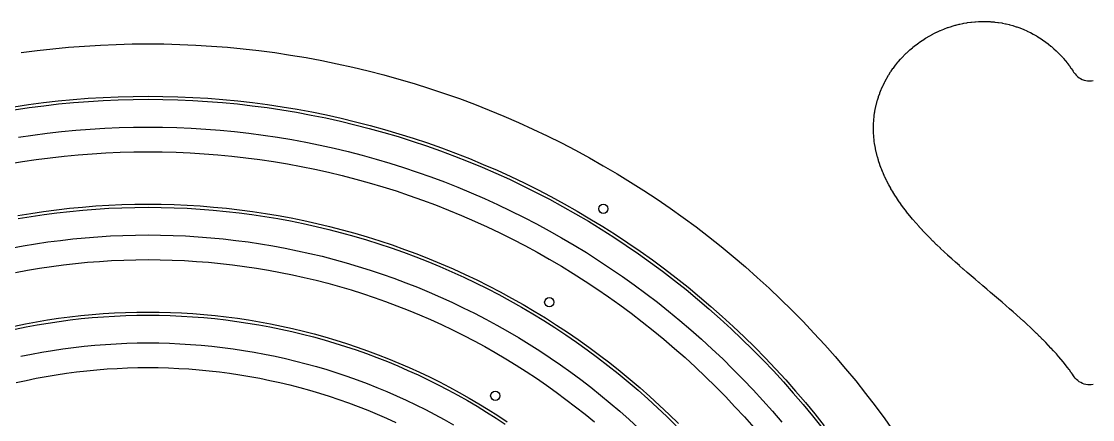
# Model space of a CAD drawing. Header units: metres. Extents: x 9 to 1211, y 9 to 2781.
# Drawn here: x 263 to 610, y 1267.1 to 1396.3 of the extents above; entities that cross this region are included whole.
import ezdxf

# ---------------------------------------------------------------- set-up
doc = ezdxf.new("R2010")
doc.units = ezdxf.units.M
for name, color, linetype in [('ACIKLIK', 5, 'Continuous'), ('ASKI_DELIK', 6, 'Continuous'), ('CAM_SABLON', 4, 'Continuous'), ('DIS_KENAR_V91_Z3', 1, 'Continuous'), ('LAMBA_T4_Z4', 3, 'Continuous')]:
    doc.layers.add(name, color=color, linetype=linetype)

msp = doc.modelspace()

# ---------------------------------------------------------------- linework, layer by layer
at = {"layer": 'ACIKLIK'}
for points in [[(262.08, 1358.7), (266.7, 1359.39), (271.34, 1360), (275.99, 1360.53), (280.64, 1360.98), (285.31, 1361.35), (289.97, 1361.63), (294.65, 1361.84), (299.32, 1361.96), (304, 1362), (308.68, 1361.96), (313.35, 1361.84), (318.03, 1361.63), (322.69, 1361.35), (327.36, 1360.98), (332.01, 1360.53), (336.66, 1360), (341.3, 1359.39), (345.92, 1358.7), (350.54, 1357.93), (355.14, 1357.08), (359.72, 1356.14), (364.29, 1355.13), (368.83, 1354.04), (373.36, 1352.87), (377.87, 1351.62), (382.36, 1350.29), (386.82, 1348.88), (391.25, 1347.4), (395.66, 1345.84), (400.04, 1344.2), (404.39, 1342.48), (408.72, 1340.69), (413.01, 1338.83), (417.26, 1336.89), (421.48, 1334.88), (425.67, 1332.79), (429.82, 1330.63), (433.93, 1328.4), (438, 1326.09), (442.03, 1323.72), (446.02, 1321.28), (449.96, 1318.76), (453.86, 1316.18), (457.72, 1313.53), (461.53, 1310.82), (465.29, 1308.03), (469, 1305.19), (472.66, 1302.27), (476.27, 1299.3), (479.82, 1296.26), (483.33, 1293.16), (486.77, 1290), (490.17, 1286.78), (493.5, 1283.5), (496.78, 1280.17), (500, 1276.77), (503.16, 1273.33), (506.26, 1269.82), (509.3, 1266.27)], [(259.54, 1322.72), (263.54, 1323.46), (267.55, 1324.13), (271.57, 1324.73), (275.6, 1325.26), (279.64, 1325.72), (283.69, 1326.11), (287.75, 1326.43), (291.81, 1326.68), (295.87, 1326.86), (299.93, 1326.96), (304, 1327), (308.07, 1326.96), (312.13, 1326.86), (316.19, 1326.68), (320.25, 1326.43), (324.31, 1326.11), (328.36, 1325.72), (332.4, 1325.26), (336.43, 1324.73), (340.45, 1324.13), (344.46, 1323.46), (348.46, 1322.72), (352.44, 1321.91), (356.41, 1321.03), (360.37, 1320.08), (364.3, 1319.06), (368.22, 1317.97), (372.12, 1316.82), (376, 1315.6), (379.86, 1314.3), (383.69, 1312.95), (387.5, 1311.52), (391.28, 1310.03), (395.04, 1308.48), (398.77, 1306.86), (402.47, 1305.17), (406.14, 1303.42), (409.78, 1301.6), (413.39, 1299.73), (416.96, 1297.79), (420.5, 1295.78), (424, 1293.72), (427.47, 1291.59), (430.9, 1289.41), (434.29, 1287.16), (437.64, 1284.86), (440.95, 1282.5), (444.22, 1280.08), (447.45, 1277.61), (450.63, 1275.07), (453.77, 1272.49), (456.86, 1269.85), (459.91, 1267.15), (462.9, 1264.4)], [(262.83, 1287.67), (266.22, 1288.36), (269.62, 1288.99), (273.03, 1289.56), (276.44, 1290.07), (279.87, 1290.52), (283.3, 1290.91), (286.74, 1291.25), (290.19, 1291.52), (293.64, 1291.73), (297.09, 1291.88), (300.54, 1291.97), (304, 1292), (307.46, 1291.97), (310.91, 1291.88), (314.36, 1291.73), (317.81, 1291.52), (321.26, 1291.25), (324.7, 1290.91), (328.13, 1290.52), (331.56, 1290.07), (334.97, 1289.56), (338.38, 1288.99), (341.78, 1288.36), (345.17, 1287.67), (348.54, 1286.92), (351.9, 1286.12), (355.25, 1285.25), (358.58, 1284.33), (361.89, 1283.35), (365.19, 1282.31), (368.46, 1281.21), (371.72, 1280.06), (374.96, 1278.85), (378.17, 1277.58), (381.36, 1276.26), (384.53, 1274.88), (387.68, 1273.45), (390.8, 1271.96), (393.89, 1270.42), (396.95, 1268.82), (399.99, 1267.17), (403, 1265.47)]]:
    msp.add_lwpolyline(points, dxfattribs=at)
at = {"layer": 'ASKI_DELIK'}
for centre in [(451.5, 1335.51), (434, 1305.19), (416.5, 1274.86)]:
    msp.add_circle(centre, 1.5, dxfattribs=at)
at = {"layer": 'CAM_SABLON'}
for points in [[(260.67, 1367.59), (265.45, 1368.3), (270.24, 1368.93), (275.05, 1369.48), (279.86, 1369.95), (284.68, 1370.32), (289.5, 1370.62), (294.33, 1370.83), (299.17, 1370.96), (304, 1371), (308.83, 1370.96), (313.67, 1370.83), (318.5, 1370.62), (323.32, 1370.32), (328.14, 1369.95), (332.95, 1369.48), (337.76, 1368.93), (342.55, 1368.3), (347.33, 1367.59), (352.1, 1366.79), (356.85, 1365.91), (361.59, 1364.95), (366.31, 1363.9), (371.01, 1362.77), (375.69, 1361.56), (380.35, 1360.27), (384.99, 1358.9), (389.6, 1357.44), (394.18, 1355.91), (398.74, 1354.29), (403.27, 1352.6), (407.77, 1350.83), (412.23, 1348.98), (416.67, 1347.05), (421.06, 1345.05), (425.43, 1342.97), (429.76, 1340.81), (434.04, 1338.58), (438.29, 1336.27), (442.5, 1333.89), (446.67, 1331.43), (450.79, 1328.91), (454.86, 1326.31), (458.9, 1323.64), (462.88, 1320.9), (466.82, 1318.1), (470.7, 1315.22), (474.54, 1312.28), (478.32, 1309.27), (482.05, 1306.19), (485.73, 1303.05), (489.35, 1299.85), (492.91, 1296.58), (496.42, 1293.26), (499.87, 1289.87), (503.26, 1286.42), (506.58, 1282.91), (509.85, 1279.35), (513.05, 1275.73), (516.19, 1272.05), (519.27, 1268.32), (522.28, 1264.54)], [(261.98, 1332.32), (266.14, 1333.02), (270.32, 1333.64), (274.51, 1334.2), (278.7, 1334.67), (282.91, 1335.08), (287.12, 1335.41), (291.33, 1335.67), (295.55, 1335.85), (299.78, 1335.96), (304, 1336), (308.22, 1335.96), (312.45, 1335.85), (316.67, 1335.67), (320.88, 1335.41), (325.09, 1335.08), (329.3, 1334.67), (333.49, 1334.2), (337.68, 1333.64), (341.86, 1333.02), (346.02, 1332.32), (350.18, 1331.55), (354.31, 1330.71), (358.44, 1329.8), (362.54, 1328.81), (366.63, 1327.75), (370.7, 1326.62), (374.75, 1325.43), (378.78, 1324.16), (382.79, 1322.81), (386.77, 1321.4), (390.72, 1319.93), (394.65, 1318.38), (398.56, 1316.76), (402.43, 1315.08), (406.27, 1313.33), (410.09, 1311.51), (413.87, 1309.62), (417.61, 1307.67), (421.32, 1305.66), (425, 1303.58), (428.64, 1301.43), (432.24, 1299.23), (435.8, 1296.96), (439.32, 1294.63), (442.81, 1292.23), (446.24, 1289.78), (449.64, 1287.27), (452.99, 1284.7), (456.3, 1282.07), (459.55, 1279.38), (462.77, 1276.64), (465.93, 1273.84), (469.04, 1270.99), (472.11, 1268.08), (475.12, 1265.12)], [(260.96, 1296.48), (264.5, 1297.2), (268.05, 1297.85), (271.62, 1298.45), (275.19, 1298.98), (278.77, 1299.46), (282.36, 1299.87), (285.96, 1300.21), (289.56, 1300.5), (293.17, 1300.72), (296.78, 1300.87), (300.39, 1300.97), (304, 1301), (307.61, 1300.97), (311.22, 1300.87), (314.83, 1300.72), (318.44, 1300.5), (322.04, 1300.21), (325.64, 1299.87), (329.23, 1299.46), (332.81, 1298.98), (336.38, 1298.45), (339.95, 1297.85), (343.5, 1297.2), (347.04, 1296.48), (350.56, 1295.69), (354.08, 1294.85), (357.58, 1293.95), (361.06, 1292.98), (364.52, 1291.95), (367.97, 1290.87), (371.39, 1289.72), (374.8, 1288.52), (378.18, 1287.25), (381.54, 1285.93), (384.88, 1284.54), (388.19, 1283.1), (391.48, 1281.61), (394.74, 1280.05), (397.98, 1278.44), (401.18, 1276.77), (404.36, 1275.05), (407.5, 1273.27), (410.61, 1271.43), (413.69, 1269.55), (416.74, 1267.6), (419.75, 1265.61)]]:
    msp.add_lwpolyline(points, dxfattribs=at)
at = {"layer": 'DIS_KENAR_V91_Z3'}
for points in [[(610.16, 1278.53), (609.58, 1278.45), (609, 1278.42), (608.42, 1278.45), (607.84, 1278.53), (607.27, 1278.67), (606.72, 1278.87), (606.19, 1279.12), (605.69, 1279.41), (605.22, 1279.76), (604.79, 1280.15), (604.39, 1280.58), (604.04, 1281.04), (603.64, 1281.63), (603.55, 1281.76), (603.08, 1282.43), (603, 1282.54), (602.49, 1283.24), (602.41, 1283.35), (601.87, 1284.06), (601.79, 1284.17), (601.21, 1284.9), (601.13, 1285.01), (600.53, 1285.76), (600.45, 1285.86), (599.81, 1286.63), (599.73, 1286.73), (599.05, 1287.52), (598.98, 1287.61), (598.27, 1288.42), (598.19, 1288.51), (597.45, 1289.33), (597.38, 1289.41), (596.6, 1290.25), (596.53, 1290.33), (595.73, 1291.19), (595.66, 1291.26), (594.82, 1292.13), (594.75, 1292.2), (593.88, 1293.09), (593.82, 1293.15), (592.91, 1294.05), (592.85, 1294.11), (591.92, 1295.03), (591.86, 1295.08), (590.9, 1296.01), (590.84, 1296.06), (589.85, 1297), (589.8, 1297.05), (588.78, 1298), (588.73, 1298.04), (587.68, 1299), (587.64, 1299.04), (586.57, 1300.02), (586.53, 1300.05), (585.43, 1301.04), (585.39, 1301.07), (584.27, 1302.06), (583.09, 1303.09), (581.9, 1304.13), (580.69, 1305.18), (579.47, 1306.23), (578.23, 1307.29), (576.98, 1308.35), (575.73, 1309.42), (574.47, 1310.49), (573.21, 1311.56), (573.2, 1311.57), (571.94, 1312.64), (571.93, 1312.65), (570.68, 1313.73), (570.66, 1313.74), (569.41, 1314.83), (569.4, 1314.84), (568.15, 1315.93), (568.13, 1315.94), (566.89, 1317.03), (566.87, 1317.05), (565.64, 1318.14), (565.61, 1318.17), (564.39, 1319.26), (564.36, 1319.29), (563.16, 1320.39), (563.12, 1320.42), (561.93, 1321.52), (561.89, 1321.56), (560.72, 1322.66), (560.68, 1322.7), (559.53, 1323.81), (559.48, 1323.85), (558.35, 1324.96), (558.3, 1325.01), (557.2, 1326.13), (557.14, 1326.18), (556.06, 1327.29), (556, 1327.35), (554.95, 1328.47), (554.89, 1328.54), (553.86, 1329.66), (553.8, 1329.73), (552.8, 1330.85), (552.73, 1330.93), (551.77, 1332.05), (551.7, 1332.13), (550.77, 1333.26), (550.69, 1333.35), (549.76, 1334.52), (549.76, 1334.52), (549.68, 1334.62), (548.82, 1335.75), (548.75, 1335.85), (547.92, 1336.98), (547.84, 1337.09), (547.05, 1338.22), (546.97, 1338.34), (546.22, 1339.47), (546.14, 1339.6), (545.43, 1340.73), (545.35, 1340.86), (544.69, 1341.99), (544.6, 1342.14), (543.98, 1343.27), (543.9, 1343.42), (543.31, 1344.54), (543.23, 1344.7), (542.69, 1345.83), (542.62, 1345.99), (542.12, 1347.12), (542.04, 1347.29), (541.59, 1348.41), (541.52, 1348.59), (541.11, 1349.71), (541.04, 1349.9), (540.68, 1351.01), (540.61, 1351.21), (540.29, 1352.32), (540.23, 1352.52), (539.95, 1353.63), (539.9, 1353.84), (539.67, 1354.94), (539.63, 1355.16), (539.43, 1356.25), (539.4, 1356.47), (539.25, 1357.56), (539.22, 1357.79), (539.12, 1358.87), (539.1, 1359.1), (539.03, 1360.18), (539.02, 1360.42), (539, 1361.49), (539, 1361.72), (539.02, 1362.79), (539.03, 1363.03), (539.1, 1364.09), (539.12, 1364.33), (539.22, 1365.38), (539.25, 1365.62), (539.4, 1366.66), (539.44, 1366.9), (539.62, 1367.94), (539.67, 1368.17), (539.9, 1369.2), (539.96, 1369.43), (540.23, 1370.46), (540.3, 1370.68), (540.61, 1371.7), (540.68, 1371.92), (541.04, 1372.92), (541.12, 1373.14), (541.51, 1374.13), (541.6, 1374.35), (542.03, 1375.32), (542.13, 1375.53), (542.6, 1376.5), (542.71, 1376.7), (543.22, 1377.65), (543.33, 1377.85), (543.88, 1378.78), (544, 1378.97), (544.58, 1379.89), (544.71, 1380.08), (545.33, 1380.97), (545.46, 1381.15), (546.12, 1382.03), (546.25, 1382.2), (546.94, 1383.06), (547.08, 1383.23), (547.81, 1384.06), (547.95, 1384.22), (548.71, 1385.03), (548.86, 1385.18), (549.65, 1385.96), (549.8, 1386.11), (550.62, 1386.87), (550.78, 1387.01), (551.62, 1387.73), (551.78, 1387.87), (552.65, 1388.57), (552.82, 1388.7), (553.71, 1389.36), (553.89, 1389.48), (554.8, 1390.12), (554.98, 1390.23), (555.92, 1390.83), (556.1, 1390.94), (557.05, 1391.51), (557.24, 1391.61), (558.21, 1392.14), (558.4, 1392.24), (559.39, 1392.73), (559.58, 1392.82), (560.58, 1393.28), (560.78, 1393.36), (561.8, 1393.78), (562, 1393.86), (563.02, 1394.24), (563.22, 1394.31), (564.26, 1394.65), (564.46, 1394.72), (565.5, 1395.02), (565.72, 1395.08), (566.76, 1395.34), (566.97, 1395.39), (568.02, 1395.61), (568.24, 1395.65), (569.29, 1395.84), (569.5, 1395.87), (570.56, 1396.01), (570.78, 1396.04), (571.82, 1396.15), (572.05, 1396.16), (573.09, 1396.23), (573.31, 1396.24), (574.36, 1396.27), (574.58, 1396.27), (575.61, 1396.26), (575.84, 1396.25), (576.87, 1396.2), (577.09, 1396.18), (578.11, 1396.1), (578.33, 1396.07), (579.35, 1395.95), (579.57, 1395.92), (580.57, 1395.75), (580.79, 1395.71), (581.78, 1395.52), (581.99, 1395.47), (582.97, 1395.24), (583.18, 1395.18), (584.15, 1394.91), (584.36, 1394.85), (585.3, 1394.55), (585.51, 1394.48), (586.44, 1394.15), (586.65, 1394.07), (587.56, 1393.7), (587.76, 1393.62), (588.66, 1393.23), (588.85, 1393.14), (589.73, 1392.71), (589.92, 1392.62), (590.78, 1392.16), (590.96, 1392.06), (591.8, 1391.58), (591.98, 1391.48), (592.8, 1390.97), (592.97, 1390.86), (593.77, 1390.33), (593.93, 1390.21), (594.71, 1389.66), (594.86, 1389.54), (595.62, 1388.97), (595.77, 1388.85), (596.5, 1388.25), (596.64, 1388.13), (597.35, 1387.51), (597.48, 1387.39), (598.16, 1386.76), (598.3, 1386.63), (598.95, 1385.99), (599.08, 1385.86), (599.71, 1385.2), (599.83, 1385.08), (600.43, 1384.41), (600.54, 1384.28), (601.12, 1383.6), (601.23, 1383.47), (601.78, 1382.79), (601.88, 1382.66), (602.4, 1381.97), (602.5, 1381.84), (602.99, 1381.15), (603.08, 1381.02), (603.55, 1380.33), (603.64, 1380.2), (603.87, 1379.84), (604.31, 1379.23), (604.7, 1378.78), (605.14, 1378.37), (605.62, 1378.01), (606.13, 1377.7), (606.67, 1377.44), (607.23, 1377.23), (607.81, 1377.09), (608.4, 1377), (609, 1376.97), (609.6, 1377), (610.19, 1377.09)], [(262.94, 1386.13), (268.05, 1386.8), (273.16, 1387.38), (278.29, 1387.88), (283.42, 1388.28), (288.56, 1388.6), (293.7, 1388.82), (298.85, 1388.96), (304, 1389), (309.15, 1388.96), (314.3, 1388.82), (319.44, 1388.6), (324.58, 1388.28), (329.71, 1387.88), (334.84, 1387.38), (339.95, 1386.8), (345.06, 1386.13), (350.15, 1385.37), (355.23, 1384.52), (360.29, 1383.58), (365.33, 1382.55), (370.36, 1381.44), (375.37, 1380.24), (380.35, 1378.95), (385.31, 1377.57), (390.25, 1376.11), (395.16, 1374.56), (400.04, 1372.93), (404.9, 1371.21), (409.72, 1369.41), (414.51, 1367.52), (419.27, 1365.55), (423.99, 1363.5), (428.67, 1361.36), (433.32, 1359.14), (437.93, 1356.85), (442.49, 1354.47), (447.02, 1352.01), (451.5, 1349.48), (455.94, 1346.86), (460.33, 1344.17), (464.67, 1341.41), (468.96, 1338.57), (473.21, 1335.65), (477.4, 1332.66), (481.54, 1329.6), (485.62, 1326.46), (489.65, 1323.26), (493.62, 1319.98), (497.54, 1316.64), (501.39, 1313.23), (505.19, 1309.75), (508.92, 1306.21), (512.6, 1302.6), (516.21, 1298.92), (519.75, 1295.19), (523.23, 1291.39), (526.64, 1287.54), (529.98, 1283.62), (533.26, 1279.65), (536.46, 1275.62), (539.6, 1271.54), (542.66, 1267.4), (545.65, 1263.21)], [(258.85, 1350.05), (263.33, 1350.8), (267.81, 1351.47), (272.31, 1352.06), (276.82, 1352.58), (281.34, 1353.01), (285.86, 1353.37), (290.39, 1353.64), (294.93, 1353.84), (299.46, 1353.96), (304, 1354), (308.54, 1353.96), (313.07, 1353.84), (317.61, 1353.64), (322.14, 1353.37), (326.66, 1353.01), (331.18, 1352.58), (335.69, 1352.06), (340.19, 1351.47), (344.67, 1350.8), (349.15, 1350.05), (353.61, 1349.22), (358.06, 1348.32), (362.49, 1347.34), (366.9, 1346.28), (371.29, 1345.14), (375.67, 1343.93), (380.02, 1342.64), (384.34, 1341.27), (388.65, 1339.83), (392.93, 1338.32), (397.18, 1336.73), (401.4, 1335.07), (405.59, 1333.33), (409.75, 1331.52), (413.88, 1329.64), (417.98, 1327.69), (422.04, 1325.66), (426.06, 1323.57), (430.05, 1321.4), (434, 1319.17), (437.91, 1316.86), (441.78, 1314.49), (445.61, 1312.05), (449.39, 1309.55), (453.13, 1306.98), (456.82, 1304.34), (460.47, 1301.65), (464.07, 1298.88), (467.62, 1296.06), (471.12, 1293.17), (474.58, 1290.22), (477.97, 1287.22), (481.32, 1284.15), (484.61, 1281.03), (487.85, 1277.85), (491.03, 1274.61), (494.15, 1271.32), (497.22, 1267.97), (500.22, 1264.58)], [(261.07, 1314.87), (264.93, 1315.58), (268.8, 1316.23), (272.69, 1316.81), (276.58, 1317.32), (280.48, 1317.77), (284.39, 1318.14), (288.3, 1318.45), (292.22, 1318.69), (296.15, 1318.86), (300.07, 1318.97), (304, 1319), (307.93, 1318.97), (311.85, 1318.86), (315.78, 1318.69), (319.7, 1318.45), (323.61, 1318.14), (327.52, 1317.77), (331.42, 1317.32), (335.31, 1316.81), (339.2, 1316.23), (343.07, 1315.58), (346.93, 1314.87), (350.78, 1314.08), (354.61, 1313.23), (358.43, 1312.32), (362.23, 1311.33), (366.02, 1310.28), (369.78, 1309.17), (373.53, 1307.99), (377.25, 1306.74), (380.95, 1305.43), (384.63, 1304.06), (388.29, 1302.62), (391.91, 1301.11), (395.52, 1299.55), (399.09, 1297.92), (402.63, 1296.23), (406.15, 1294.48), (409.63, 1292.66), (413.08, 1290.79), (416.5, 1288.86), (419.88, 1286.86), (423.23, 1284.81), (426.54, 1282.7), (429.82, 1280.53), (433.05, 1278.31), (436.25, 1276.03), (439.41, 1273.69), (442.52, 1271.3), (445.6, 1268.86), (448.63, 1266.36)], [(261.26, 1279.13), (264.5, 1279.85), (267.75, 1280.51), (271.01, 1281.11), (274.28, 1281.66), (277.56, 1282.15), (280.84, 1282.58), (284.14, 1282.96), (287.44, 1283.28), (290.75, 1283.54), (294.06, 1283.74), (297.37, 1283.88), (300.68, 1283.97), (304, 1284), (307.32, 1283.97), (310.63, 1283.88), (313.94, 1283.74), (317.25, 1283.54), (320.56, 1283.28), (323.86, 1282.96), (327.16, 1282.58), (330.44, 1282.15), (333.72, 1281.66), (336.99, 1281.11), (340.25, 1280.51), (343.5, 1279.85), (346.74, 1279.13), (349.97, 1278.36), (353.18, 1277.53), (356.37, 1276.64), (359.55, 1275.7), (362.71, 1274.7), (365.86, 1273.65), (368.98, 1272.54), (372.09, 1271.38), (375.18, 1270.16), (378.24, 1268.9), (381.28, 1267.57), (384.3, 1266.2)]]:
    msp.add_lwpolyline(points, dxfattribs=at)
at = {"layer": 'LAMBA_T4_Z4'}
for points in [[(260.51, 1368.58), (265.31, 1369.29), (270.12, 1369.93), (274.94, 1370.48), (279.77, 1370.94), (284.61, 1371.32), (289.45, 1371.62), (294.3, 1371.83), (299.15, 1371.96), (304, 1372), (308.85, 1371.96), (313.7, 1371.83), (318.55, 1371.62), (323.39, 1371.32), (328.23, 1370.94), (333.06, 1370.48), (337.88, 1369.93), (342.69, 1369.29), (347.49, 1368.58), (352.27, 1367.78), (357.04, 1366.89), (361.8, 1365.92), (366.54, 1364.87), (371.25, 1363.74), (375.95, 1362.53), (380.63, 1361.23), (385.28, 1359.85), (389.91, 1358.39), (394.51, 1356.85), (399.08, 1355.23), (403.63, 1353.53), (408.14, 1351.76), (412.62, 1349.9), (417.07, 1347.97), (421.49, 1345.95), (425.87, 1343.86), (430.21, 1341.7), (434.51, 1339.46), (438.78, 1337.14), (443, 1334.75), (447.18, 1332.29), (451.32, 1329.76), (455.41, 1327.15), (459.46, 1324.47), (463.45, 1321.72), (467.4, 1318.91), (471.3, 1316.02), (475.15, 1313.07), (478.95, 1310.05), (482.69, 1306.96), (486.38, 1303.81), (490.02, 1300.59), (493.6, 1297.32), (497.11, 1293.98), (500.58, 1290.58), (503.98, 1287.11), (507.32, 1283.6), (510.59, 1280.02), (513.81, 1276.38), (516.96, 1272.69), (520.05, 1268.95), (523.07, 1265.15)], [(261.8, 1333.31), (265.99, 1334.01), (270.18, 1334.63), (274.39, 1335.19), (278.6, 1335.67), (282.82, 1336.07), (287.05, 1336.41), (291.28, 1336.67), (295.52, 1336.85), (299.76, 1336.96), (304, 1337), (308.24, 1336.96), (312.48, 1336.85), (316.72, 1336.67), (320.95, 1336.41), (325.18, 1336.07), (329.4, 1335.67), (333.61, 1335.19), (337.82, 1334.63), (342.01, 1334.01), (346.2, 1333.31), (350.37, 1332.53), (354.52, 1331.69), (358.66, 1330.77), (362.79, 1329.78), (366.89, 1328.72), (370.98, 1327.59), (375.05, 1326.38), (379.09, 1325.11), (383.11, 1323.76), (387.11, 1322.34), (391.08, 1320.86), (395.03, 1319.31), (398.95, 1317.68), (402.84, 1315.99), (406.7, 1314.23), (410.52, 1312.41), (414.32, 1310.51), (418.08, 1308.56), (421.81, 1306.53), (425.5, 1304.44), (429.15, 1302.29), (432.77, 1300.08), (436.35, 1297.8), (439.88, 1295.46), (443.38, 1293.05), (446.83, 1290.59), (450.24, 1288.07), (453.61, 1285.49), (456.92, 1282.85), (460.2, 1280.15), (463.42, 1277.39), (466.6, 1274.58), (469.73, 1271.72), (472.8, 1268.8), (475.83, 1265.83)], [(260.75, 1297.45), (264.31, 1298.18), (267.88, 1298.84), (271.46, 1299.44), (275.05, 1299.98), (278.65, 1300.45), (282.26, 1300.86), (285.87, 1301.21), (289.49, 1301.49), (293.11, 1301.71), (296.74, 1301.87), (300.37, 1301.97), (304, 1302), (307.63, 1301.97), (311.26, 1301.87), (314.89, 1301.71), (318.51, 1301.49), (322.13, 1301.21), (325.74, 1300.86), (329.35, 1300.45), (332.95, 1299.98), (336.54, 1299.44), (340.12, 1298.84), (343.69, 1298.18), (347.25, 1297.45), (350.79, 1296.67), (354.32, 1295.82), (357.83, 1294.91), (361.33, 1293.94), (364.81, 1292.91), (368.28, 1291.82), (371.72, 1290.67), (375.14, 1289.46), (378.54, 1288.18), (381.92, 1286.85), (385.27, 1285.46), (388.6, 1284.02), (391.9, 1282.51), (395.18, 1280.95), (398.43, 1279.33), (401.65, 1277.65), (404.84, 1275.92), (408, 1274.13), (411.13, 1272.29), (414.22, 1270.39), (417.28, 1268.44), (420.31, 1266.44)]]:
    msp.add_lwpolyline(points, dxfattribs=at)

doc.saveas('drawing.dxf')
